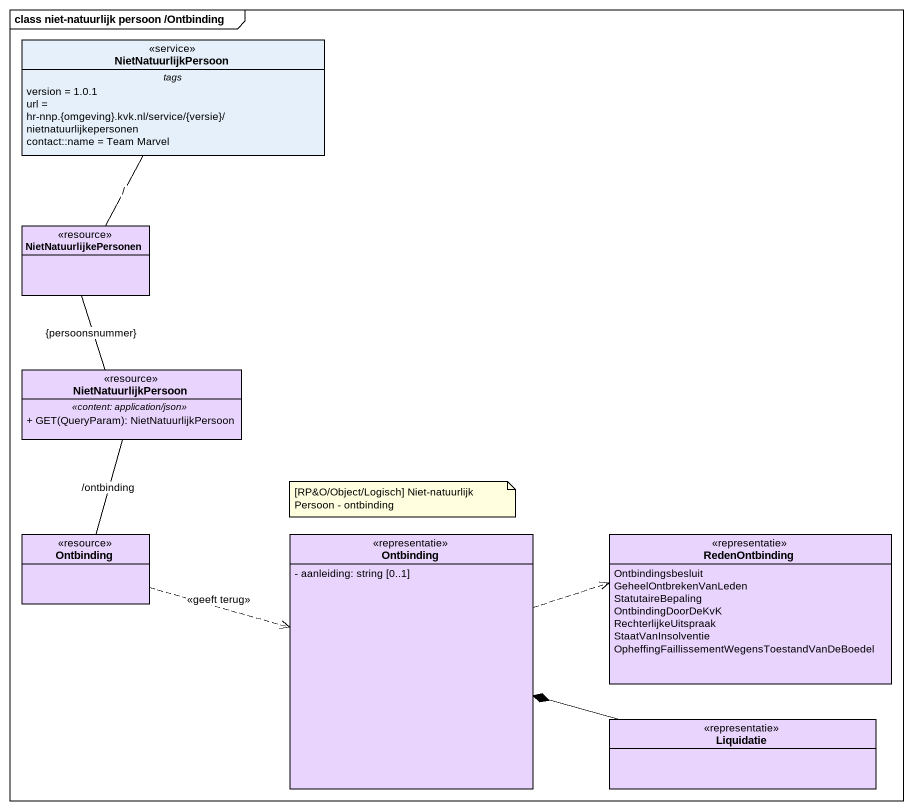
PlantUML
@startuml
mainframe class niet-natuurlijk persoon /Ontbinding
hide circle
hide empty members
skinparam classAttributeIconSize 0
class NietNatuurlijkPersoon <<service>> {
  -- tags --
  version = 1.0.1
  url = hr-nnp.{omgeving}.kvk.nl/service/{versie}/nietnatuurlijkepersonen
  contact::name = Team Marvel
}
class NietNatuurlijkePersonen <<resource>> #E9D4FE
class "NietNatuurlijkPersoon" as NietNatuurlijkPersoon_2 <<resource>> #E9D4FE {
  .. <<content: application/json>> ..
  + GET(QueryParam): NietNatuurlijkPersoon
}
class Ontbinding <<resource>> #E9D4FE
class "Ontbinding" as Ontbinding_2 <<representatie>> #E9D4FE {
  - aanleiding: string [0..1]
}
enum RedenOntbinding <<representatie>> #E9D4FE {
  Ontbindingsbesluit
  GeheelOntbrekenVanLeden
  StatutaireBepaling
  OntbindingDoorDeKvK
  RechterlijkeUitspraak
  StaatVanInsolventie
  OpheffingFaillissementWegensToestandVanDeBoedel
}
class Liquidatie <<representatie>> #E9D4FE
NietNatuurlijkPersoon -- NietNatuurlijkePersonen : /
NietNatuurlijkePersonen -- NietNatuurlijkPersoon_2 : {persoonsnummer}
NietNatuurlijkPersoon_2 -- Ontbinding : /ontbinding
Ontbinding .right.> Ontbinding_2 : <<geeft terug>>
Ontbinding_2 .right.> RedenOntbinding
Liquidatie -left-* Ontbinding_2
note as N1
  [RP&O/Object/Logisch] Niet-natuurlijk Persoon - ontbinding
end note
@enduml
